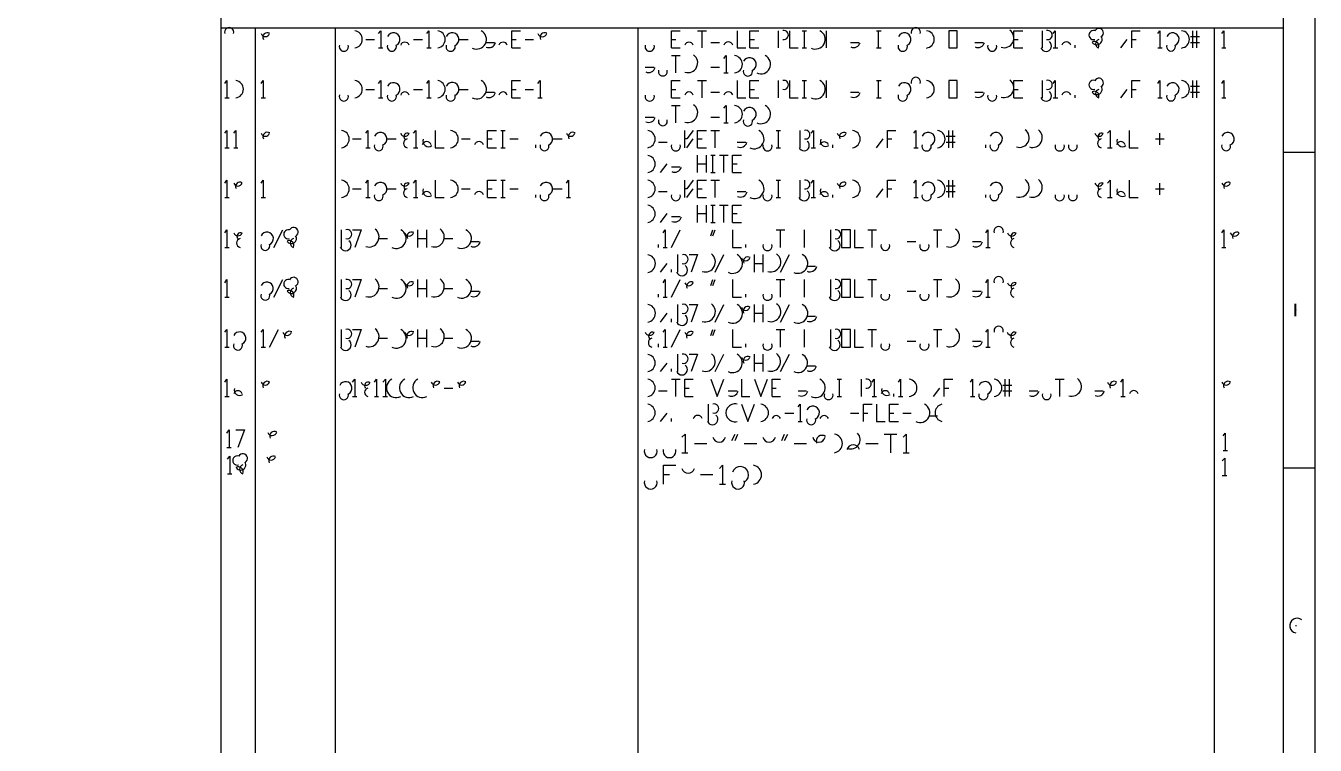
# Model space of a CAD drawing. Header units: millimetres. Extents: x 35 to 1147, y 31 to 824.
# Drawn here: x 762.1 to 1146.6, y 245.8 to 460.5 of the extents above; entities that cross this region are included whole.
import ezdxf

# ---------------------------------------------------------------- set-up
doc = ezdxf.new("R2010")
doc.units = ezdxf.units.MM
for name, color, linetype in [('ARCS', 4, 'Continuous'), ('CURVES', 6, 'Continuous'), ('LINES', 7, 'Continuous'), ('RECTANGLES', 3, 'Continuous')]:
    doc.layers.add(name, color=color, linetype=linetype)

msp = doc.modelspace()

# ---------------------------------------------------------------- linework, layer by layer
at = {"layer": 'ARCS'}
for centre, radius, start, end in [((625.06, 573.94), 156.18, 270.022, 270.022), ((822.73, 458.62), 1.39, 342.7185, 198.0343), ((833.5, 458.62), 1.33, 198.4349, 341.5651), ((834.13, 457.09), 1.37, 60.4222, 208.1416), ((859.84, 456.46), 2.6, 277.9435, 82.0565), ((871.72, 456.46), 1.97, 295.7693, 153.4349), ((884.56, 456.46), 2.6, 277.9435, 82.0565), ((889.27, 456.46), 1.98, 294.9628, 153.8119), ((896.56, 456.46), 2.9, 242.9044, 62.9044), ((916.12, 458.62), 1.39, 197.6501, 342.3499), ((916.78, 457.09), 1.36, 59.2645, 208.706), ((988.18, 457.75), 1.35, 257.4712, 103.0919), ((997.6, 456.46), 2.9, 242.9044, 62.9044), ((1024.12, 456.46), 1.97, 295.7693, 153.4349), ((1027.51, 458.62), 1.39, 341.9657, 197.2815), ((1030.42, 456.46), 2.6, 276.6325, 83.3675), ((1053.85, 456.88), 2.91, 252.7766, 53.6428), ((1066.84, 457.75), 1.37, 255.0686, 105.5928), ((1080.52, 457.75), 1.37, 74.4072, 284.9314), ((1082.14, 458.41), 1.32, 302.1523, 153.4349), ((1104.1, 456.46), 1.93, 294.1455, 152.6501), ((1106.5, 456.46), 2.6, 276.6325, 83.3675), ((856.93, 454.3), 1.39, 161.9657, 17.2815), ((871.24, 454.3), 1.39, 162.3499, 17.6501), ((875.14, 454.3), 1.33, 18.4349, 161.5651), ((888.79, 454.3), 1.39, 162.7185, 18.0343), ((900.19, 456.01), 2.03, 245.0715, 344.7449), ((904.42, 454.3), 1.33, 18.4349, 161.5651), ((948.16, 454.3), 1.39, 162.3499, 17.6501), ((959.86, 454.3), 1.33, 18.4349, 161.5651), ((971.59, 454.3), 1.39, 18.0343, 162.7185), ((1008.97, 456.01), 1.99, 246.413, 344.1975), ((1023.61, 454.3), 1.39, 161.9657, 17.2815), ((1046.05, 456.01), 1.99, 246.413, 344.1975), ((1050.28, 454.3), 1.39, 162.3499, 17.6501), ((1066.36, 454.51), 1.63, 199.29, 51.3402), ((1072.39, 454.3), 1.39, 18.0343, 162.7185), ((1080.82, 454.51), 1.32, 333.4349, 122.1523), ((1081.48, 456.43), 1.6, 213.3885, 35.1664), ((1082.44, 455.14), 1.31, 105.9454, 254.0546), ((1103.62, 454.3), 1.33, 161.5651, 18.4349), ((959.56, 449.44), 2.91, 252.2553, 54.1623), ((973.18, 449.02), 2.6, 276.6325, 83.3675), ((977.92, 449.02), 1.97, 295.7693, 153.4349), ((981.34, 449.02), 2.87, 243.9704, 63.9704), ((947.83, 448.57), 2.03, 245.0715, 344.7449), ((952.06, 446.86), 1.33, 161.5651, 18.4349), ((977.44, 446.86), 1.39, 162.3499, 17.6501), ((824.38, 441.58), 2.6, 276.6325, 83.3675), ((859.84, 441.58), 2.6, 277.9435, 82.0565), ((871.72, 441.58), 1.97, 295.7693, 153.4349), ((884.56, 441.58), 2.6, 277.9435, 82.0565), ((889.27, 441.58), 1.98, 294.9628, 153.8119), ((896.56, 441.58), 2.9, 242.9044, 62.9044), ((988.18, 442.87), 1.35, 257.4712, 103.0919), ((997.6, 441.58), 2.9, 242.9044, 62.9044), ((1024.12, 441.58), 1.97, 295.7693, 153.4349), ((1027.51, 443.74), 1.39, 341.9657, 197.2815), ((1030.42, 441.58), 2.6, 276.6325, 83.3675), ((1053.85, 442), 2.91, 252.7766, 53.6428), ((1066.84, 442.87), 1.37, 255.0686, 105.5928), ((1080.52, 442.87), 1.37, 74.4072, 284.9314), ((1081.48, 441.55), 1.6, 213.3885, 35.1664), ((1082.14, 443.53), 1.32, 302.1523, 153.4349), ((1104.1, 441.58), 1.93, 294.1455, 152.6501), ((1106.5, 441.58), 2.6, 276.6325, 83.3675), ((856.93, 439.42), 1.39, 161.9657, 17.2815), ((871.24, 439.42), 1.39, 162.3499, 17.6501), ((875.14, 439.42), 1.33, 18.4349, 161.5651), ((888.79, 439.42), 1.39, 162.7185, 18.0343), ((900.19, 441.13), 2.03, 245.0715, 344.7449), ((904.42, 439.42), 1.33, 18.4349, 161.5651), ((948.16, 439.42), 1.39, 162.3499, 17.6501), ((959.86, 439.42), 1.33, 18.4349, 161.5651), ((971.59, 439.42), 1.39, 18.0343, 162.7185), ((1008.97, 441.13), 1.99, 246.413, 344.1975), ((1023.61, 439.42), 1.39, 161.9657, 17.2815), ((1046.05, 441.13), 1.99, 246.413, 344.1975), ((1050.28, 439.42), 1.39, 162.3499, 17.6501), ((1066.36, 439.63), 1.63, 199.29, 51.3402), ((1072.39, 439.42), 1.39, 18.0343, 162.7185), ((1080.82, 439.63), 1.32, 333.4349, 122.1523), ((1082.44, 440.26), 1.31, 105.9454, 254.0546), ((1103.62, 439.42), 1.33, 161.5651, 18.4349), ((959.56, 434.56), 2.91, 252.2553, 54.1623), ((973.18, 434.14), 2.6, 276.6325, 83.3675), ((977.92, 434.17), 1.98, 295.3879, 154.204), ((981.34, 434.14), 2.87, 243.9704, 63.9704), ((947.83, 433.69), 2.03, 245.0715, 344.7449), ((952.06, 431.98), 1.33, 161.5651, 18.4349), ((977.44, 431.98), 1.39, 162.3499, 17.6501), ((833.5, 428.86), 1.33, 198.4349, 341.5651), ((834.13, 427.39), 1.33, 59.0362, 206.0296), ((855.94, 426.7), 2.6, 276.6325, 83.3675), ((867.82, 426.73), 1.94, 293.782, 153.4349), ((875.14, 428.86), 1.33, 198.4349, 341.5651), ((875.92, 427.39), 1.1, 65.4328, 216.8699), ((888.46, 426.7), 2.6, 276.6325, 83.3675), ((917.26, 426.73), 1.94, 293.782, 153.4349), ((924.58, 428.86), 1.33, 198.4349, 341.5651), ((925.21, 427.39), 1.33, 59.0362, 206.0296), ((947.2, 426.7), 2.6, 277.9435, 82.0565), ((979.36, 426.7), 2.9, 242.9044, 62.9044), ((994.66, 428.02), 1.3, 256.6075, 103.3925), ((1005.4, 428.86), 1.39, 197.6501, 342.3499), ((1006.06, 427.39), 1.32, 57.8477, 206.5651), ((1008.34, 426.7), 2.6, 276.6325, 83.3675), ((1031.23, 426.73), 1.99, 294.5901, 154.5731), ((1033.66, 426.7), 2.6, 276.6325, 83.3675), ((1051.42, 426.73), 1.94, 293.782, 153.4349), ((1058.41, 427.12), 2.91, 252.7766, 53.6428), ((1062.31, 427.12), 2.94, 251.7371, 52.6242), ((1082.14, 428.86), 1.33, 198.4349, 341.5651), ((1082.92, 427.39), 1.1, 65.4328, 216.8699), ((1120.54, 426.73), 1.94, 293.782, 153.4349), ((867.34, 424.54), 1.33, 161.5651, 18.4349), ((876.1, 425.41), 1.35, 102.5288, 256.9081), ((881.65, 424.54), 1.39, 17.2815, 161.9657), ((882.16, 426.07), 1.66, 159.0265, 307.1169), ((897.25, 424.54), 1.39, 17.2815, 161.9657), ((916.78, 424.54), 1.33, 161.5651, 18.4349), ((955.96, 424.54), 1.39, 162.3499, 17.6501), ((975.19, 426.25), 2.03, 245.0715, 344.7449), ((983.29, 424.54), 1.39, 161.9657, 17.2815), ((994.18, 424.75), 1.58, 199.9037, 53.3929), ((1000.18, 424.54), 1.33, 18.4349, 161.5651), ((1000.66, 426.07), 1.61, 158.3691, 305.0958), ((1030.75, 424.54), 1.39, 162.7185, 18.0343), ((1050.94, 424.54), 1.33, 161.5651, 18.4349), ((1070.44, 424.54), 1.39, 162.3499, 17.6501), ((1074.34, 424.54), 1.33, 161.5651, 18.4349), ((1083.1, 425.41), 1.35, 102.5288, 256.9081), ((1088.65, 424.54), 1.39, 17.2815, 161.9657), ((1089.16, 426.07), 1.66, 159.0265, 307.1169), ((1120.06, 424.54), 1.33, 161.5651, 18.4349), ((947.2, 419.26), 2.6, 277.9435, 82.0565), ((955.63, 418.81), 2.03, 245.0715, 344.7449), ((825.34, 413.98), 1.33, 198.4349, 341.5651), ((825.97, 412.51), 1.33, 59.0362, 206.0296), ((855.94, 411.82), 2.6, 276.6325, 83.3675), ((867.82, 411.85), 1.94, 293.782, 153.4349), ((875.14, 413.98), 1.33, 198.4349, 341.5651), ((876.1, 410.56), 1.35, 102.8043, 257.1957), ((875.92, 412.51), 1.1, 65.4328, 216.8699), ((882.16, 411.22), 1.67, 159.8637, 306.3844), ((888.46, 411.82), 2.6, 276.6325, 83.3675), ((917.26, 411.85), 1.94, 293.782, 153.4349), ((947.2, 411.82), 2.6, 277.9435, 82.0565), ((979.36, 411.82), 2.9, 242.9044, 62.9044), ((994.66, 413.14), 1.3, 256.6075, 103.3925), ((1000.66, 411.22), 1.62, 159.2277, 304.3803), ((1005.4, 413.98), 1.39, 197.6501, 342.3499), ((1006.06, 412.51), 1.32, 57.8477, 206.5651), ((1008.34, 411.82), 2.6, 276.6325, 83.3675), ((1031.23, 411.85), 1.99, 294.5901, 154.5731), ((1033.66, 411.82), 2.6, 276.6325, 83.3675), ((1051.42, 411.85), 1.94, 293.782, 153.4349), ((1058.41, 412.27), 2.91, 252.9371, 53.2594), ((1062.31, 412.27), 2.94, 251.9061, 52.2369), ((1082.14, 413.98), 1.33, 198.4349, 341.5651), ((1083.1, 410.56), 1.35, 102.8043, 257.1957), ((1082.92, 412.51), 1.1, 65.4328, 216.8699), ((1089.16, 411.22), 1.67, 159.8637, 306.3844), ((1120.06, 413.98), 1.33, 198.4349, 341.5651), ((1120.69, 412.51), 1.33, 59.0362, 206.0296), ((867.34, 409.66), 1.33, 161.5651, 18.4349), ((881.65, 409.66), 1.39, 17.2815, 161.9657), ((897.25, 409.66), 1.39, 17.2815, 161.9657), ((916.78, 409.66), 1.33, 161.5651, 18.4349), ((955.96, 409.66), 1.39, 162.3499, 17.6501), ((975.19, 411.43), 2.05, 245.6744, 346.7014), ((983.29, 409.66), 1.39, 161.9657, 17.2815), ((994.18, 409.9), 1.62, 200.7723, 55.6197), ((1000.18, 409.66), 1.33, 18.4349, 161.5651), ((1030.75, 409.66), 1.39, 162.7185, 18.0343), ((1050.94, 409.66), 1.33, 161.5651, 18.4349), ((1070.44, 409.66), 1.39, 162.3499, 17.6501), ((1074.34, 409.66), 1.33, 161.5651, 18.4349), ((1088.65, 409.66), 1.39, 17.2815, 161.9657), ((947.2, 404.38), 2.6, 277.9435, 82.0565), ((841.93, 398.95), 1.37, 299.5778, 151.8584), ((955.63, 403.99), 2.05, 245.6744, 346.7014), ((1052.23, 399.16), 1.4, 339.5901, 199.5731), ((825.34, 399.16), 1.35, 200.8545, 339.1455), ((826.3, 395.68), 1.35, 102.8043, 257.1957), ((826.12, 397.63), 1.1, 65.4328, 216.8699), ((833.98, 396.97), 1.94, 293.782, 153.4349), ((840.34, 398.29), 1.35, 77.4712, 283.0919), ((840.67, 395.02), 1.38, 332.9044, 118.9264), ((841.3, 397), 1.51, 213.6901, 33.6901), ((842.26, 395.68), 1.35, 102.8043, 257.1957), ((857.44, 395.02), 1.67, 200.1363, 53.6156), ((857.92, 398.29), 1.37, 254.4072, 104.9314), ((864.43, 397.45), 2.99, 252.2351, 53.0047), ((872.56, 397), 2.95, 243.4349, 63.4349), ((876.43, 399.16), 1.4, 199.5731, 339.5901), ((877.09, 397.63), 1.33, 59.0362, 206.0296), ((883.93, 397.45), 2.97, 253.2497, 54.0193), ((892.06, 397), 2.93, 244.4861, 64.4861), ((1003.27, 395.02), 1.67, 199.8321, 54.6052), ((1003.78, 398.29), 1.35, 256.9081, 102.5288), ((1037.59, 397.45), 2.99, 252.2351, 53.0047), ((1056.13, 399.16), 1.4, 200.4099, 340.4269), ((1057.12, 395.68), 1.37, 105.2551, 254.7449), ((1056.97, 397.63), 1.1, 64.0935, 217.875), ((1122.64, 399.16), 1.4, 199.9831, 340.0169), ((1123.3, 397.63), 1.32, 57.8477, 206.5651), ((833.5, 394.78), 1.33, 161.5651, 18.4349), ((895.63, 396.58), 2.07, 245.9657, 345.7189), ((964.75, 390.01), 2.99, 252.2351, 53.0047), ((983.29, 394.78), 1.39, 161.9657, 17.2815), ((984.28, 390.01), 2.96, 252.741, 54.5366), ((1018.42, 394.78), 1.33, 161.5651, 18.4349), ((1030.09, 394.78), 1.39, 161.9657, 17.2815), ((1045.39, 396.58), 2.07, 245.9657, 345.7189), ((947.2, 389.53), 2.66, 277.8533, 82.321), ((957.76, 387.58), 1.67, 200.1363, 53.6156), ((958.24, 390.85), 1.37, 254.4072, 104.9314), ((972.88, 389.56), 2.95, 243.4349, 63.4349), ((976.78, 391.72), 1.35, 200.8545, 339.1455), ((977.41, 390.19), 1.33, 59.0362, 206.0296), ((992.38, 389.56), 2.93, 244.4861, 64.4861), ((995.95, 389.14), 2.07, 245.9657, 345.7189), ((840.34, 383.41), 1.35, 77.4712, 283.0919), ((841.93, 384.07), 1.37, 299.5778, 151.8584), ((857.92, 383.41), 1.37, 254.4072, 104.9314), ((864.43, 382.57), 2.99, 252.2351, 53.0047), ((872.56, 382.12), 2.95, 243.4349, 63.4349), ((883.93, 382.57), 2.97, 253.2497, 54.0193), ((892.06, 382.12), 2.93, 244.4861, 64.4861), ((1003.78, 383.41), 1.35, 256.9081, 102.5288), ((1037.59, 382.57), 2.99, 252.2351, 53.0047), ((1052.23, 384.28), 1.4, 339.5901, 199.5731), ((833.98, 382.12), 1.89, 294.9048, 154.2307), ((840.67, 380.17), 1.37, 331.8584, 119.5778), ((841.3, 382.12), 1.51, 213.6901, 33.6901), ((842.26, 380.83), 1.35, 103.0919, 257.4712), ((857.44, 380.17), 1.66, 200.9735, 52.8831), ((876.43, 384.28), 1.4, 199.5731, 339.5901), ((877.09, 382.75), 1.33, 59.0362, 206.0296), ((895.63, 381.7), 2.07, 245.9657, 345.7189), ((959.86, 384.28), 1.35, 200.8545, 339.1455), ((960.49, 382.75), 1.33, 59.0362, 206.0296), ((1003.27, 380.17), 1.66, 200.6589, 53.8807), ((1045.39, 381.7), 2.07, 245.9657, 345.7189), ((1056.13, 384.28), 1.4, 200.4099, 340.4269), ((1057.12, 380.83), 1.37, 105.5928, 255.0686), ((1056.97, 382.75), 1.1, 64.0935, 217.875), ((833.5, 379.96), 1.35, 159.1455, 20.8545), ((947.2, 374.71), 2.66, 277.679, 82.1467), ((958.24, 376), 1.37, 254.7449, 105.2551), ((964.75, 375.13), 2.99, 252.2351, 53.0047), ((972.88, 374.68), 2.95, 243.4349, 63.4349), ((983.29, 379.96), 1.4, 159.5901, 19.5731), ((984.28, 375.13), 2.96, 252.741, 54.5366), ((992.38, 374.68), 2.93, 244.4861, 64.4861), ((1018.42, 379.96), 1.35, 159.1455, 20.8545), ((1030.09, 379.96), 1.4, 159.5901, 19.5731), ((1141.78, 377.5), 1.02, 176.9872, 183.8141), ((957.76, 372.73), 1.66, 200.9735, 52.8831), ((976.78, 376.9), 1.33, 198.4349, 341.5651), ((977.41, 375.34), 1.38, 61.0736, 207.0956), ((995.95, 374.26), 2.07, 245.9657, 345.7189), ((1141.78, 373.9), 1.02, 176.1859, 183.0128), ((1141.42, 375.7), 0.543, 173.6598, 186.3402), ((840.67, 367.9), 1.42, 58.815, 206.0535), ((857.92, 368.56), 1.37, 254.7449, 105.2551), ((864.43, 367.69), 2.99, 252.2351, 53.0047), ((872.56, 367.24), 2.95, 243.4349, 63.4349), ((877.09, 367.9), 1.38, 61.0736, 207.0956), ((883.93, 367.69), 2.97, 253.2497, 54.0193), ((892.06, 367.24), 2.93, 244.4861, 64.4861), ((960.49, 367.9), 1.38, 61.0736, 207.0956), ((1003.78, 368.56), 1.35, 257.1957, 102.8043), ((1037.59, 367.69), 2.99, 252.2351, 53.0047), ((1052.23, 369.46), 1.39, 341.9657, 197.2815), ((825.34, 365.08), 1.35, 159.1455, 20.8545), ((825.82, 367.24), 1.89, 294.9048, 154.2307), ((840.01, 369.46), 1.39, 198.0343, 342.7185), ((857.44, 365.29), 1.66, 200.9735, 52.8831), ((876.43, 369.46), 1.39, 197.2815, 341.9657), ((895.63, 366.82), 2.07, 245.9657, 345.7189), ((948.16, 369.46), 1.39, 197.6501, 342.3499), ((949.12, 365.95), 1.37, 105.5928, 255.0686), ((948.97, 367.9), 1.15, 65.8978, 219.1737), ((959.86, 369.46), 1.33, 198.4349, 341.5651), ((983.29, 365.08), 1.4, 159.5901, 19.5731), ((1003.27, 365.29), 1.66, 200.6589, 53.8807), ((1018.42, 365.08), 1.35, 159.1455, 20.8545), ((1030.09, 365.08), 1.4, 159.5901, 19.5731), ((1045.39, 366.82), 2.07, 245.9657, 345.7189), ((1056.13, 369.46), 1.39, 198.0343, 342.7185), ((1057.12, 365.95), 1.37, 105.5928, 255.0686), ((1056.97, 367.9), 1.15, 65.8978, 219.1737), ((947.2, 359.86), 2.6, 277.9435, 82.0565), ((958.24, 361.12), 1.37, 254.7449, 105.2551), ((964.75, 360.28), 2.94, 251.7371, 52.6242), ((972.88, 359.86), 2.9, 242.9044, 62.9044), ((976.78, 362.02), 1.33, 198.4349, 341.5651), ((977.41, 360.46), 1.38, 61.0736, 207.0956), ((984.28, 360.28), 2.91, 252.2553, 54.1623), ((992.38, 359.86), 2.87, 243.9704, 63.9704), ((957.76, 357.91), 1.63, 199.29, 51.3402), ((995.95, 359.41), 2.03, 245.0715, 344.7449), ((833.5, 354.58), 1.33, 198.4349, 341.5651), ((834.13, 353.02), 1.38, 61.0736, 207.0956), ((857.44, 352.36), 1.93, 296.5651, 154.9831), ((863.44, 354.58), 1.39, 197.6501, 342.3499), ((864.25, 353.02), 1.15, 65.8978, 219.1737), ((872.56, 352.42), 2.9, 117.0956, 297.0956), ((876.4, 352.42), 2.9, 117.0956, 297.0956), ((880.36, 352.42), 2.9, 117.0956, 297.0956), ((884.26, 354.58), 1.33, 198.4349, 341.5651), ((884.89, 353.02), 1.38, 61.0736, 207.0956), ((892.06, 354.58), 1.33, 198.4349, 341.5651), ((892.69, 353.02), 1.38, 61.0736, 207.0956), ((947.2, 352.42), 2.6, 277.9435, 82.0565), ((997.6, 352.42), 2.9, 242.9044, 62.9044), ((1012.9, 353.68), 1.35, 257.1957, 102.8043), ((1025.26, 352.42), 2.6, 276.6325, 83.3675), ((1048.15, 352.36), 1.94, 295.7407, 155.3441), ((1050.58, 352.42), 2.6, 276.6325, 83.3675), ((1074.01, 352.84), 2.91, 252.7766, 53.6428), ((1086.04, 354.58), 1.39, 197.6501, 342.3499), ((1086.7, 353.02), 1.37, 59.9314, 207.646), ((1120.06, 354.58), 1.33, 198.4349, 341.5651), ((1120.69, 353.02), 1.38, 61.0736, 207.0956), ((825.34, 350.26), 1.33, 18.4349, 161.5651), ((825.82, 351.73), 1.58, 160.0963, 306.6071), ((856.93, 350.26), 1.39, 161.9657, 17.2815), ((864.4, 351.1), 1.31, 105.9454, 254.0546), ((972.55, 351.97), 2.03, 245.0715, 344.7449), ((993.37, 351.97), 1.99, 246.413, 344.1975), ((1001.5, 350.26), 1.33, 161.5651, 18.4349), ((1018.42, 350.26), 1.33, 18.4349, 161.5651), ((1018.9, 351.73), 1.58, 160.0963, 306.6071), ((1047.67, 350.26), 1.39, 162.7185, 18.0343), ((1062.31, 351.97), 2.03, 245.0715, 344.7449), ((1066.54, 350.26), 1.33, 161.5651, 18.4349), ((1081.81, 351.97), 1.99, 246.413, 344.1975), ((1092.55, 350.26), 1.39, 18.0343, 162.7185), ((947.2, 344.98), 2.6, 277.9435, 82.0565), ((967.36, 346.27), 1.37, 255.0686, 105.5928), ((973.54, 344.98), 2.66, 75.6507, 284.3493), ((980.98, 344.98), 2.6, 276.6325, 83.3675), ((996.79, 344.98), 1.98, 294.9628, 153.8119), ((1028.8, 344.98), 2.9, 242.9044, 62.9044), ((1035.94, 344.98), 2.66, 104.3493, 255.6507), ((962.47, 342.82), 1.39, 18.0343, 162.7185), ((966.88, 343.03), 1.63, 199.29, 51.3402), ((985.9, 342.82), 1.33, 18.4349, 161.5651), ((996.31, 342.82), 1.39, 162.7185, 18.0343), ((1000.18, 342.82), 1.33, 18.4349, 161.5651), ((835.57, 339.58), 1.39, 198.0343, 342.7185), ((836.23, 338.02), 1.42, 58.815, 206.0535), ((1002.82, 335.83), 2.79, 278.5609, 81.2538), ((1008.16, 336.97), 2.76, 247.9993, 43.4234), ((968.89, 338.14), 1.91, 192.5288, 347.074), ((983.77, 338.14), 1.91, 192.5288, 347.074), ((998.62, 338.14), 1.91, 192.7244, 347.2756), ((999.55, 336.52), 1.74, 52.2243, 201.4768), ((1008.85, 333.52), 1.92, 14.6973, 165.75), ((825.16, 330.73), 1.37, 75.0686, 285.5928), ((826.81, 331.39), 1.37, 299.5778, 151.8584), ((835.24, 332.26), 1.39, 197.6501, 342.3499), ((835.9, 330.73), 1.36, 59.2645, 208.706), ((948.46, 333.52), 1.92, 165.5297, 14.4703), ((954.07, 333.52), 1.92, 165.3027, 14.25), ((825.49, 327.46), 1.42, 333.9465, 121.185), ((826.15, 329.44), 1.56, 211.8908, 33.0707), ((827.14, 328.12), 1.35, 102.8043, 257.1957), ((959.62, 328.84), 1.92, 194.4703, 345.5297), ((975.19, 326.5), 2.45, 302.1712, 160.56), ((978.64, 326.5), 2.86, 279.6599, 80.3401), ((948.46, 324.16), 1.92, 165.5297, 14.4703), ((974.5, 324.16), 1.92, 165.5297, 14.4703), ((1141.24, 281.44), 2.21, 50.9061, 259.3803), ((1141.42, 281.44), 0.553, 167.4712, 192.5288)]:
    msp.add_arc(centre, radius, start, end, dxfattribs=at)
at = {"layer": 'CURVES'}
for p, q in [((867.28, 458.2), (868, 459.04)), ((868, 459.04), (868, 453.88)), ((881.68, 458.2), (882.28, 459.04)), ((882.28, 459.04), (882.28, 453.88)), ((907, 453.88), (907, 459.04)), ((907, 459.04), (909.64, 459.04)), ((954.64, 453.88), (954.64, 459.04)), ((954.64, 459.04), (957.28, 459.04)), ((974.2, 459.04), (974.2, 453.88)), ((978.04, 453.88), (978.04, 459.04)), ((978.04, 459.04), (980.68, 459.04)), ((989.8, 459.04), (989.8, 453.88)), ((1056.76, 453.88), (1056.76, 459.04)), ((1056.76, 459.04), (1059.4, 459.04)), ((1068.52, 458.2), (1069.12, 459.04)), ((1069.12, 459.04), (1069.12, 453.88)), ((1091.92, 453.88), (1091.92, 459.04)), ((1091.92, 459.04), (1094.44, 459.04)), ((1099.72, 458.2), (1100.32, 459.04)), ((1100.32, 459.04), (1100.32, 453.88)), ((1118.8, 458.2), (1119.4, 459.04)), ((1119.4, 459.04), (1119.4, 453.88)), ((974.2, 453.88), (976.84, 453.88)), ((989.8, 453.88), (992.44, 453.88)), ((970.24, 450.76), (970.96, 451.6)), ((970.96, 451.6), (970.96, 446.44)), ((821.44, 443.32), (822.04, 444.16)), ((822.04, 444.16), (822.04, 439)), ((832.24, 443.32), (832.84, 444.16)), ((832.84, 444.16), (832.84, 439)), ((867.28, 443.32), (868, 444.16)), ((868, 444.16), (868, 439)), ((881.68, 443.32), (882.28, 444.16)), ((882.28, 444.16), (882.28, 439)), ((907, 439), (907, 444.16)), ((907, 444.16), (909.64, 444.16)), ((914.8, 443.32), (915.52, 444.16)), ((915.52, 444.16), (915.52, 439)), ((954.64, 439), (954.64, 444.16)), ((954.64, 444.16), (957.28, 444.16)), ((974.2, 444.16), (974.2, 439)), ((978.04, 439), (978.04, 444.16)), ((978.04, 444.16), (980.68, 444.16)), ((989.8, 444.16), (989.8, 439)), ((1056.76, 439), (1056.76, 444.16)), ((1056.76, 444.16), (1059.4, 444.16)), ((1068.52, 443.32), (1069.12, 444.16)), ((1069.12, 444.16), (1069.12, 439)), ((1091.92, 439), (1091.92, 444.16)), ((1091.92, 444.16), (1094.44, 444.16)), ((1099.72, 443.32), (1100.32, 444.16)), ((1100.32, 444.16), (1100.32, 439)), ((1118.8, 443.32), (1119.4, 444.16)), ((1119.4, 444.16), (1119.4, 439)), ((974.2, 439), (976.84, 439)), ((989.8, 439), (992.44, 439)), ((970.24, 435.88), (970.96, 436.72)), ((970.96, 436.72), (970.96, 431.56)), ((821.44, 428.44), (822.04, 429.28)), ((822.04, 429.28), (822.04, 424.12)), ((824.08, 428.44), (824.68, 429.28)), ((824.68, 429.28), (824.68, 424.12)), ((863.44, 428.44), (864.04, 429.28)), ((864.04, 429.28), (864.04, 424.12)), ((877.72, 428.44), (878.44, 429.28)), ((878.44, 429.28), (878.44, 424.12)), ((884.2, 429.28), (884.2, 424.12)), ((899.8, 424.12), (899.8, 429.28)), ((899.8, 429.28), (902.44, 429.28)), ((961.12, 429.28), (959.2, 426.76)), ((962.44, 424.12), (962.44, 429.28)), ((962.44, 429.28), (965.08, 429.28)), ((996.28, 428.44), (997, 429.28)), ((997, 429.28), (997, 424.12)), ((1019.08, 424.12), (1019.08, 429.28)), ((1019.08, 429.28), (1021.6, 429.28)), ((1026.88, 428.44), (1027.48, 429.28)), ((1027.48, 429.28), (1027.48, 424.12)), ((1084.72, 428.44), (1085.44, 429.28)), ((1085.44, 429.28), (1085.44, 424.12)), ((1091.2, 429.28), (1091.2, 424.12)), ((884.2, 424.12), (886.84, 424.12)), ((959.2, 426.76), (958.6, 426.76)), ((1091.2, 424.12), (1093.84, 424.12)), ((972.88, 416.68), (972.88, 421.84)), ((972.88, 421.84), (975.52, 421.84)), ((821.44, 413.56), (822.04, 414.4)), ((822.04, 414.4), (822.04, 409.24)), ((832.24, 413.56), (832.84, 414.4)), ((832.84, 414.4), (832.84, 409.24)), ((863.44, 413.56), (864.04, 414.4)), ((864.04, 414.4), (864.04, 409.24)), ((877.72, 413.56), (878.44, 414.4)), ((878.44, 414.4), (878.44, 409.24)), ((884.2, 414.4), (884.2, 409.24)), ((899.8, 409.24), (899.8, 414.4)), ((899.8, 414.4), (902.44, 414.4)), ((923.32, 413.56), (923.92, 414.4)), ((923.92, 414.4), (923.92, 409.24)), ((959.2, 411.88), (958.6, 411.88)), ((961.12, 414.4), (959.2, 411.88)), ((962.44, 409.24), (962.44, 414.4)), ((962.44, 414.4), (965.08, 414.4)), ((996.28, 413.56), (997, 414.4)), ((997, 414.4), (997, 409.24)), ((1019.08, 409.24), (1019.08, 414.4)), ((1019.08, 414.4), (1021.6, 414.4)), ((1026.88, 413.56), (1027.48, 414.4)), ((1027.48, 414.4), (1027.48, 409.24)), ((1084.72, 413.56), (1085.44, 414.4)), ((1085.44, 414.4), (1085.44, 409.24)), ((1091.2, 414.4), (1091.2, 409.24)), ((884.2, 409.24), (886.84, 409.24)), ((1091.2, 409.24), (1093.84, 409.24)), ((972.88, 401.8), (972.88, 406.96)), ((972.88, 406.96), (975.52, 406.96)), ((821.44, 398.68), (822.04, 399.64)), ((822.04, 399.64), (822.04, 394.36)), ((859.48, 399.64), (862.12, 399.64)), ((862.12, 399.64), (860.2, 394.36)), ((952.12, 398.68), (952.72, 399.64)), ((952.72, 399.64), (952.72, 394.36)), ((972.88, 399.64), (972.88, 394.36)), ((1009.24, 399.64), (1009.24, 394.36)), ((1048.36, 398.68), (1048.96, 399.64)), ((1048.96, 399.64), (1048.96, 394.36)), ((1118.8, 398.68), (1119.4, 399.64)), ((1119.4, 399.64), (1119.4, 394.36)), ((972.88, 394.36), (975.52, 394.36)), ((1009.24, 394.36), (1011.88, 394.36)), ((959.92, 392.2), (962.44, 392.2)), ((962.44, 392.2), (960.52, 386.92)), ((821.44, 383.8), (822.04, 384.76)), ((822.04, 384.76), (822.04, 379.48)), ((859.48, 384.76), (862.12, 384.76)), ((862.12, 384.76), (860.2, 379.48)), ((952.12, 383.8), (952.72, 384.76)), ((952.72, 384.76), (952.72, 379.48)), ((972.88, 384.76), (972.88, 379.48)), ((1009.24, 384.76), (1009.24, 379.48)), ((1048.36, 383.8), (1048.96, 384.76)), ((1048.96, 384.76), (1048.96, 379.48)), ((959.92, 377.32), (962.44, 377.32)), ((962.44, 377.32), (960.52, 372.04)), ((972.88, 379.48), (975.52, 379.48)), ((1009.24, 379.48), (1011.88, 379.48)), ((821.44, 369.04), (822.04, 369.88)), ((822.04, 369.88), (822.04, 364.6)), ((832.24, 369.04), (832.84, 369.88)), ((832.84, 369.88), (832.84, 364.6)), ((859.48, 369.88), (862.12, 369.88)), ((862.12, 369.88), (860.2, 364.6)), ((952.12, 369.04), (952.72, 369.88)), ((952.72, 369.88), (952.72, 364.6)), ((972.88, 369.88), (972.88, 364.6)), ((1009.24, 369.88), (1009.24, 364.6)), ((1048.36, 369.04), (1048.96, 369.88)), ((1048.96, 369.88), (1048.96, 364.6)), ((959.92, 362.44), (962.44, 362.44)), ((962.44, 362.44), (960.52, 357.28)), ((972.88, 364.6), (975.52, 364.6)), ((1009.24, 364.6), (1011.88, 364.6)), ((821.44, 354.16), (822.04, 355)), ((822.04, 355), (822.04, 349.84)), ((859.48, 354.16), (860.2, 355)), ((860.2, 355), (860.2, 349.84)), ((866.08, 354.16), (866.68, 355)), ((866.68, 355), (866.68, 349.84)), ((868.6, 354.16), (869.32, 355)), ((869.32, 355), (869.32, 349.84)), ((958.6, 349.84), (958.6, 355)), ((958.6, 355), (961.12, 355)), ((966.4, 355), (968.32, 349.84)), ((968.32, 349.84), (970.24, 355)), ((975.52, 355), (975.52, 349.84)), ((979.36, 355), (981.28, 349.84)), ((981.28, 349.84), (983.32, 355)), ((984.64, 349.84), (984.64, 355)), ((984.64, 355), (987.16, 355)), ((1014.52, 354.16), (1015.12, 355)), ((1015.12, 355), (1015.12, 349.84)), ((1022.32, 354.16), (1022.92, 355)), ((1022.92, 355), (1022.92, 349.84)), ((1036, 349.84), (1036, 355)), ((1036, 355), (1038.52, 355)), ((1043.8, 354.16), (1044.4, 355)), ((1044.4, 355), (1044.4, 349.84)), ((1088.68, 354.16), (1089.28, 355)), ((1089.28, 355), (1089.28, 349.84)), ((975.52, 349.84), (978.04, 349.84)), ((975.52, 347.56), (977.44, 342.4)), ((977.44, 342.4), (979.36, 347.56)), ((992.44, 346.72), (993.04, 347.56)), ((993.04, 347.56), (993.04, 342.4)), ((1011.88, 342.4), (1011.88, 347.56)), ((1011.88, 347.56), (1014.52, 347.56)), ((1015.84, 347.56), (1015.84, 342.4)), ((1019.68, 342.4), (1019.68, 347.56)), ((1019.68, 347.56), (1022.32, 347.56)), ((1015.84, 342.4), (1018.36, 342.4)), ((822.04, 338.92), (822.76, 339.88)), ((822.76, 339.88), (822.76, 334.6)), ((824.68, 339.88), (827.32, 339.88)), ((827.32, 339.88), (825.28, 334.6)), ((957.76, 337.72), (958.72, 338.56)), ((958.72, 338.56), (958.72, 333.04)), ((1023.76, 337.72), (1024.6, 338.56)), ((1024.6, 338.56), (1024.6, 333.04)), ((1119.16, 338.08), (1119.76, 338.92)), ((1119.76, 338.92), (1119.76, 333.76)), ((822.28, 331.12), (822.88, 332.08)), ((822.88, 332.08), (822.88, 326.8)), ((1118.92, 330.64), (1119.64, 331.48)), ((1119.64, 331.48), (1119.64, 326.32)), ((952.24, 323.68), (952.24, 329.32)), ((952.24, 329.32), (955.96, 329.32)), ((968.92, 328.36), (969.88, 329.32)), ((969.88, 329.32), (969.88, 323.68))]:
    msp.add_line(p, q, dxfattribs=at)
at = {"layer": 'LINES'}
for p, q in [((820.36, 39.52), (820.36, 802.72)), ((820.36, 459.88), (1137.16, 459.88)), ((830.56, 164.32), (830.56, 459.88)), ((854.44, 164.32), (854.44, 459.88)), ((944.68, 164.32), (944.68, 459.88)), ((962.44, 459.04), (965.08, 459.04)), ((963.76, 453.88), (963.76, 459.04)), ((986.56, 453.88), (986.56, 459.04)), ((993.64, 459.04), (994.96, 459.04)), ((994.36, 453.88), (994.36, 459.04)), ((1000.84, 453.88), (1000.84, 459.04)), ((1015.84, 459.04), (1017.16, 459.04)), ((1016.44, 453.88), (1016.44, 459.04)), ((1065.28, 453.88), (1065.28, 459.04)), ((1110.16, 453.88), (1110.16, 459.04)), ((1111.36, 453.88), (1111.36, 459.04)), ((1116.64, 164.32), (1116.64, 459.88)), ((863.44, 456.4), (866.08, 456.4)), ((867.28, 453.88), (868.6, 453.88)), ((877.72, 456.4), (880.36, 456.4)), ((881.68, 453.88), (883, 453.88)), ((891.4, 456.4), (894.04, 456.4)), ((899.2, 455.56), (901.84, 455.56)), ((907, 456.4), (908.32, 456.4)), ((907, 453.88), (909.64, 453.88)), ((910.96, 456.4), (913.48, 456.4)), ((954.64, 456.4), (955.96, 456.4)), ((954.64, 453.88), (957.28, 453.88)), ((966.4, 455.56), (968.92, 455.56)), ((978.04, 456.4), (979.36, 456.4)), ((978.04, 453.88), (980.68, 453.88)), ((993.64, 453.88), (994.96, 453.88)), ((1008.04, 455.56), (1010.56, 455.56)), ((1015.84, 453.88), (1017.16, 453.88)), ((1045.12, 455.56), (1047.64, 455.56)), ((1056.76, 456.4), (1058.08, 456.4)), ((1056.76, 453.88), (1059.4, 453.88)), ((1068.52, 453.88), (1069.84, 453.88)), ((1075, 453.88), (1075, 454.72)), ((1088.68, 453.88), (1090.6, 456.4)), ((1091.92, 456.4), (1093.24, 456.4)), ((1099.72, 453.88), (1101.04, 453.88)), ((1109.44, 457.36), (1112.08, 457.36)), ((1109.44, 455.56), (1112.08, 455.56)), ((1118.8, 453.88), (1120, 453.88)), ((954.64, 451.6), (957.28, 451.6)), ((955.96, 446.44), (955.96, 451.6)), ((946.84, 448.12), (949.48, 448.12)), ((966.4, 448.12), (968.92, 448.12)), ((970.24, 446.44), (971.56, 446.44)), ((962.44, 444.16), (965.08, 444.16)), ((963.76, 439), (963.76, 444.16)), ((986.56, 439), (986.56, 444.16)), ((993.64, 444.16), (994.96, 444.16)), ((994.36, 439), (994.36, 444.16)), ((1000.84, 439), (1000.84, 444.16)), ((1015.84, 444.16), (1017.16, 444.16)), ((1016.44, 439), (1016.44, 444.16)), ((1065.28, 439), (1065.28, 444.16)), ((1109.44, 442.48), (1112.08, 442.48)), ((1110.16, 439), (1110.16, 444.16)), ((1111.36, 439), (1111.36, 444.16)), ((821.44, 439), (822.76, 439)), ((832.24, 439), (833.56, 439)), ((863.44, 441.52), (866.08, 441.52)), ((867.28, 439), (868.6, 439)), ((877.72, 441.52), (880.36, 441.52)), ((881.68, 439), (883, 439)), ((891.4, 441.52), (894.04, 441.52)), ((899.2, 440.68), (901.84, 440.68)), ((907, 441.52), (908.32, 441.52)), ((907, 439), (909.64, 439)), ((910.96, 441.52), (913.48, 441.52)), ((914.8, 439), (916.12, 439)), ((954.64, 441.52), (955.96, 441.52)), ((954.64, 439), (957.28, 439)), ((966.4, 440.68), (968.92, 440.68)), ((978.04, 441.52), (979.36, 441.52)), ((978.04, 439), (980.68, 439)), ((993.64, 439), (994.96, 439)), ((1008.04, 440.68), (1010.56, 440.68)), ((1015.84, 439), (1017.16, 439)), ((1045.12, 440.68), (1047.64, 440.68)), ((1056.76, 441.52), (1058.08, 441.52)), ((1056.76, 439), (1059.4, 439)), ((1068.52, 439), (1069.84, 439)), ((1075, 439), (1075, 439.84)), ((1088.68, 439), (1090.6, 441.52)), ((1091.92, 441.52), (1093.24, 441.52)), ((1099.72, 439), (1101.04, 439)), ((1109.44, 440.68), (1112.08, 440.68)), ((1118.8, 439), (1120, 439)), ((954.64, 436.72), (957.28, 436.72)), ((955.96, 431.56), (955.96, 436.72)), ((946.84, 433.24), (949.48, 433.24)), ((966.4, 433.24), (968.92, 433.24)), ((970.24, 431.56), (971.56, 431.56)), ((903.76, 429.28), (905.08, 429.28)), ((904.36, 424.12), (904.36, 429.28)), ((958.6, 424.12), (958.6, 429.28)), ((966.4, 429.28), (968.92, 429.28)), ((967.72, 424.12), (967.72, 429.28)), ((985.84, 429.28), (987.16, 429.28)), ((986.56, 424.12), (986.56, 429.28)), ((993.04, 424.12), (993.04, 429.28)), ((1036.6, 427.6), (1039.24, 427.6)), ((1037.32, 424.12), (1037.32, 429.28)), ((1038.52, 424.12), (1038.52, 429.28)), ((1100.32, 424.96), (1100.32, 428.44)), ((821.44, 424.12), (822.76, 424.12)), ((824.08, 424.12), (825.28, 424.12)), ((859.48, 426.76), (862.12, 426.76)), ((863.44, 424.12), (864.76, 424.12)), ((869.92, 426.76), (872.56, 426.76)), ((877.72, 424.12), (879.04, 424.12)), ((892, 426.76), (894.64, 426.76)), ((899.8, 426.76), (901.12, 426.76)), ((899.8, 424.12), (902.44, 424.12)), ((903.76, 424.12), (905.08, 424.12)), ((906.4, 426.76), (908.92, 426.76)), ((914.2, 424.12), (914.2, 424.96)), ((919.36, 426.76), (922, 426.76)), ((950.8, 425.8), (953.32, 425.8)), ((959.2, 424.12), (961.12, 426.76)), ((962.44, 426.76), (963.76, 426.76)), ((962.44, 424.12), (965.08, 424.12)), ((974.2, 425.8), (976.84, 425.8)), ((985.84, 424.12), (987.16, 424.12)), ((996.28, 424.12), (997.6, 424.12)), ((1002.76, 424.12), (1002.76, 424.96)), ((1015.84, 424.12), (1017.76, 426.76)), ((1019.08, 426.76), (1020.4, 426.76)), ((1026.88, 424.12), (1028.2, 424.12)), ((1036.6, 425.8), (1039.24, 425.8)), ((1048.36, 424.12), (1048.36, 424.96)), ((1084.72, 424.12), (1086.04, 424.12)), ((1099, 426.76), (1101.64, 426.76)), ((951.4, 416.68), (953.32, 419.32)), ((962.44, 416.68), (962.44, 421.84)), ((962.44, 419.32), (965.08, 419.32)), ((965.08, 416.68), (965.08, 421.84)), ((966.4, 421.84), (967.72, 421.84)), ((967, 416.68), (967, 421.84)), ((968.92, 421.84), (971.56, 421.84)), ((970.24, 416.68), (970.24, 421.84)), ((972.88, 419.32), (974.2, 419.32)), ((1137.16, 422.8), (1146.64, 422.8)), ((954.64, 418.36), (957.28, 418.36)), ((966.4, 416.68), (967.72, 416.68)), ((972.88, 416.68), (975.52, 416.68)), ((859.48, 411.88), (862.12, 411.88)), ((869.92, 411.88), (872.56, 411.88)), ((892, 411.88), (894.64, 411.88)), ((899.8, 411.88), (901.12, 411.88)), ((903.76, 414.4), (905.08, 414.4)), ((904.36, 409.24), (904.36, 414.4)), ((906.4, 411.88), (908.92, 411.88)), ((919.36, 411.88), (922, 411.88)), ((958.6, 409.24), (958.6, 414.4)), ((959.2, 409.24), (961.12, 411.88)), ((962.44, 411.88), (963.76, 411.88)), ((966.4, 414.4), (968.92, 414.4)), ((967.72, 409.24), (967.72, 414.4)), ((985.84, 414.4), (987.16, 414.4)), ((986.56, 409.24), (986.56, 414.4)), ((993.04, 409.24), (993.04, 414.4)), ((1015.84, 409.24), (1017.76, 411.88)), ((1019.08, 411.88), (1020.4, 411.88)), ((1036.6, 412.72), (1039.24, 412.72)), ((1037.32, 409.24), (1037.32, 414.4)), ((1038.52, 409.24), (1038.52, 414.4)), ((1099, 411.88), (1101.64, 411.88)), ((1100.32, 410.08), (1100.32, 413.56)), ((821.44, 409.24), (822.76, 409.24)), ((832.24, 409.24), (833.56, 409.24)), ((863.44, 409.24), (864.76, 409.24)), ((877.72, 409.24), (879.04, 409.24)), ((899.8, 409.24), (902.44, 409.24)), ((903.76, 409.24), (905.08, 409.24)), ((914.2, 409.24), (914.2, 410.08)), ((923.32, 409.24), (924.52, 409.24)), ((950.8, 411.04), (953.32, 411.04)), ((962.44, 409.24), (965.08, 409.24)), ((974.2, 411.04), (976.84, 411.04)), ((985.84, 409.24), (987.16, 409.24)), ((996.28, 409.24), (997.6, 409.24)), ((1002.76, 409.24), (1002.76, 410.08)), ((1026.88, 409.24), (1028.2, 409.24)), ((1036.6, 411.04), (1039.24, 411.04)), ((1048.36, 409.24), (1048.36, 410.08)), ((1084.72, 409.24), (1086.04, 409.24)), ((951.4, 401.8), (953.32, 404.44)), ((962.44, 401.8), (962.44, 406.96)), ((962.44, 404.44), (965.08, 404.44)), ((965.08, 401.8), (965.08, 406.96)), ((966.4, 406.96), (967.72, 406.96)), ((967, 401.8), (967, 406.96)), ((968.92, 406.96), (971.56, 406.96)), ((970.24, 401.8), (970.24, 406.96)), ((972.88, 404.44), (974.2, 404.44)), ((954.64, 403.6), (957.28, 403.6)), ((966.4, 401.8), (967.72, 401.8)), ((972.88, 401.8), (975.52, 401.8)), ((836.08, 394.36), (838.72, 399.64)), ((856.24, 394.36), (856.24, 399.64)), ((867.28, 397), (869.92, 397)), ((879.04, 394.36), (879.04, 399.64)), ((879.04, 397), (881.68, 397)), ((881.68, 394.36), (881.68, 399.64)), ((886.84, 397), (889.48, 397)), ((894.64, 396.16), (897.28, 396.16)), ((954.64, 394.36), (957.28, 399.64)), ((966.4, 397.84), (967, 399.64)), ((967, 397.84), (967.72, 399.64)), ((985.84, 399.64), (988.48, 399.64)), ((987.16, 394.36), (987.16, 399.64)), ((994.36, 394.36), (994.36, 399.64)), ((1002.16, 394.36), (1002.16, 399.64)), ((1013.2, 399.64), (1015.84, 399.64)), ((1014.52, 394.36), (1014.52, 399.64)), ((1024.96, 396.16), (1027.48, 396.16)), ((1032.76, 399.64), (1035.28, 399.64)), ((1033.96, 394.36), (1033.96, 399.64)), ((1044.4, 396.16), (1047.04, 396.16)), ((821.44, 394.36), (822.76, 394.36)), ((950.8, 394.36), (950.8, 395.2)), ((952.12, 394.36), (953.32, 394.36)), ((976.84, 394.36), (976.84, 395.2)), ((1048.36, 394.36), (1049.68, 394.36)), ((1118.8, 394.36), (1120, 394.36)), ((951.4, 386.92), (953.32, 389.56)), ((956.56, 386.92), (956.56, 392.2)), ((967.72, 386.92), (970.24, 392.2)), ((979.36, 386.92), (979.36, 392.2)), ((979.36, 389.56), (982, 389.56)), ((982, 386.92), (982, 392.2)), ((987.16, 386.92), (989.8, 392.2)), ((994.96, 388.72), (997.6, 388.72)), ((836.08, 379.48), (838.72, 384.76)), ((856.24, 379.48), (856.24, 384.76)), ((879.04, 379.48), (879.04, 384.76)), ((881.68, 379.48), (881.68, 384.76)), ((954.64, 386.92), (954.64, 387.76)), ((954.64, 379.48), (957.28, 384.76)), ((966.4, 382.96), (967, 384.76)), ((967, 382.96), (967.72, 384.76)), ((985.84, 384.76), (988.48, 384.76)), ((987.16, 379.48), (987.16, 384.76)), ((994.36, 379.48), (994.36, 384.76)), ((1002.16, 379.48), (1002.16, 384.76)), ((1013.2, 384.76), (1015.84, 384.76)), ((1014.52, 379.48), (1014.52, 384.76)), ((1032.76, 384.76), (1035.28, 384.76)), ((1033.96, 379.48), (1033.96, 384.76)), ((867.28, 382.12), (869.92, 382.12)), ((879.04, 382.12), (881.68, 382.12)), ((886.84, 382.12), (889.48, 382.12)), ((894.64, 381.28), (897.28, 381.28)), ((1024.96, 381.28), (1027.48, 381.28)), ((1044.4, 381.28), (1047.04, 381.28)), ((821.44, 379.48), (822.76, 379.48)), ((950.8, 379.48), (950.8, 380.44)), ((952.12, 379.48), (953.32, 379.48)), ((956.56, 372.04), (956.56, 377.32)), ((967.72, 372.04), (970.24, 377.32)), ((976.84, 379.48), (976.84, 380.44)), ((979.36, 372.04), (979.36, 377.32)), ((982, 372.04), (982, 377.32)), ((987.16, 372.04), (989.8, 377.32)), ((1048.36, 379.48), (1049.68, 379.48)), ((1140.64, 373.84), (1140.64, 377.56)), ((1140.88, 373.96), (1140.88, 377.44)), ((951.4, 372.04), (953.32, 374.68)), ((979.36, 374.68), (982, 374.68)), ((994.96, 373.84), (997.6, 373.84)), ((834.76, 364.6), (837.4, 369.88)), ((856.24, 364.6), (856.24, 369.88)), ((879.04, 364.6), (879.04, 369.88)), ((881.68, 364.6), (881.68, 369.88)), ((954.64, 372.04), (954.64, 373)), ((954.64, 364.6), (957.28, 369.88)), ((966.4, 368.08), (967, 369.88)), ((967, 368.08), (967.72, 369.88)), ((985.84, 369.88), (988.48, 369.88)), ((987.16, 364.6), (987.16, 369.88)), ((994.36, 364.6), (994.36, 369.88)), ((1002.16, 364.6), (1002.16, 369.88)), ((1013.2, 369.88), (1015.84, 369.88)), ((1014.52, 364.6), (1014.52, 369.88)), ((1032.76, 369.88), (1035.28, 369.88)), ((1033.96, 364.6), (1033.96, 369.88)), ((867.28, 367.24), (869.92, 367.24)), ((879.04, 367.24), (881.68, 367.24)), ((886.84, 367.24), (889.48, 367.24)), ((894.64, 366.4), (897.28, 366.4)), ((950.8, 364.6), (950.8, 365.56)), ((976.84, 364.6), (976.84, 365.56)), ((1024.96, 366.4), (1027.48, 366.4)), ((1044.4, 366.4), (1047.04, 366.4)), ((821.44, 364.6), (822.76, 364.6)), ((832.24, 364.6), (833.56, 364.6)), ((952.12, 364.6), (953.32, 364.6)), ((956.56, 357.28), (956.56, 362.44)), ((967.72, 357.28), (970.24, 362.44)), ((979.36, 357.28), (979.36, 362.44)), ((982, 357.28), (982, 362.44)), ((987.16, 357.28), (989.8, 362.44)), ((1048.36, 364.6), (1049.68, 364.6)), ((951.4, 357.28), (953.32, 359.8)), ((954.64, 357.28), (954.64, 358.12)), ((979.36, 359.8), (982, 359.8)), ((994.96, 358.96), (997.6, 358.96)), ((954.64, 355), (957.28, 355)), ((955.96, 349.84), (955.96, 355)), ((1004.08, 355), (1005.4, 355)), ((1004.8, 349.84), (1004.8, 355)), ((1011.28, 349.84), (1011.28, 355)), ((1054.12, 349.84), (1054.12, 355)), ((1055.44, 349.84), (1055.44, 355)), ((1069.12, 355), (1071.76, 355)), ((1070.44, 349.84), (1070.44, 355)), ((886.84, 352.36), (889.48, 352.36)), ((950.8, 351.52), (953.32, 351.52)), ((958.6, 352.36), (959.92, 352.36)), ((971.56, 351.52), (974.2, 351.52)), ((984.64, 352.36), (985.84, 352.36)), ((992.44, 351.52), (994.96, 351.52)), ((1021, 349.84), (1021, 350.68)), ((1032.76, 349.84), (1034.68, 352.36)), ((1036, 352.36), (1037.32, 352.36)), ((1053.52, 353.2), (1056.16, 353.2)), ((1053.52, 351.52), (1056.16, 351.52)), ((1061.32, 351.52), (1063.96, 351.52)), ((1080.88, 351.52), (1083.4, 351.52)), ((821.44, 349.84), (822.76, 349.84)), ((859.48, 349.84), (860.8, 349.84)), ((866.08, 349.84), (867.28, 349.84)), ((868.6, 349.84), (869.92, 349.84)), ((958.6, 349.84), (961.12, 349.84)), ((965.68, 342.4), (965.68, 347.56)), ((984.64, 349.84), (987.16, 349.84)), ((1004.08, 349.84), (1005.4, 349.84)), ((1014.52, 349.84), (1015.84, 349.84)), ((1022.32, 349.84), (1023.64, 349.84)), ((1043.8, 349.84), (1045.12, 349.84)), ((1088.68, 349.84), (1090, 349.84)), ((951.4, 342.4), (953.32, 344.92)), ((954.64, 342.4), (954.64, 343.24)), ((988.48, 344.92), (991.12, 344.92)), ((992.44, 342.4), (993.64, 342.4)), ((1008.04, 344.92), (1010.56, 344.92)), ((1011.88, 344.92), (1013.2, 344.92)), ((1019.68, 344.92), (1021, 344.92)), ((1019.68, 342.4), (1022.32, 342.4)), ((1023.64, 344.92), (1026.16, 344.92)), ((1031.44, 344.08), (1033.96, 344.08)), ((972.64, 336.76), (973.6, 338.56)), ((973.6, 336.76), (974.44, 338.56)), ((987.52, 336.76), (988.36, 338.56)), ((988.36, 336.76), (989.32, 338.56)), ((1018.12, 338.56), (1021.84, 338.56)), ((1020.04, 333.04), (1020.04, 338.56)), ((822.04, 334.6), (823.36, 334.6)), ((961.48, 335.8), (965.2, 335.8)), ((976.36, 335.8), (980.08, 335.8)), ((991.24, 335.8), (994.96, 335.8)), ((1012.6, 335.8), (1016.32, 335.8)), ((957.76, 333.04), (959.56, 333.04)), ((1023.76, 333.04), (1025.56, 333.04)), ((1119.16, 333.76), (1120.48, 333.76)), ((1137.16, 328.6), (1146.64, 328.6)), ((822.28, 326.8), (823.48, 326.8)), ((952.24, 326.56), (954.04, 326.56)), ((963.28, 326.56), (967, 326.56)), ((968.92, 323.68), (970.72, 323.68)), ((1118.92, 326.32), (1120.24, 326.32))]:
    msp.add_line(p, q, dxfattribs=at)
at = {"layer": 'RECTANGLES'}
for p, q in [((1146.64, 31), (1146.64, 811.36)), ((1137.16, 39.52), (1137.16, 802.72)), ((1039.84, 459.04), (1037.32, 459.04)), ((1037.32, 459.04), (1037.32, 453.88)), ((1039.84, 453.88), (1039.84, 459.04)), ((1037.32, 453.88), (1039.84, 453.88)), ((1039.84, 444.16), (1037.32, 444.16)), ((1037.32, 444.16), (1037.32, 439)), ((1039.84, 439), (1039.84, 444.16)), ((1037.32, 439), (1039.84, 439)), ((1008.04, 399.64), (1005.4, 399.64)), ((1005.4, 399.64), (1005.4, 394.36)), ((1008.04, 394.36), (1008.04, 399.64)), ((1005.4, 394.36), (1008.04, 394.36)), ((1008.04, 384.76), (1005.4, 384.76)), ((1005.4, 384.76), (1005.4, 379.48)), ((1008.04, 379.48), (1008.04, 384.76)), ((1005.4, 379.48), (1008.04, 379.48)), ((1008.04, 369.88), (1005.4, 369.88)), ((1005.4, 369.88), (1005.4, 364.6)), ((1008.04, 364.6), (1008.04, 369.88)), ((1005.4, 364.6), (1008.04, 364.6))]:
    msp.add_line(p, q, dxfattribs=at)

doc.saveas('drawing.dxf')
